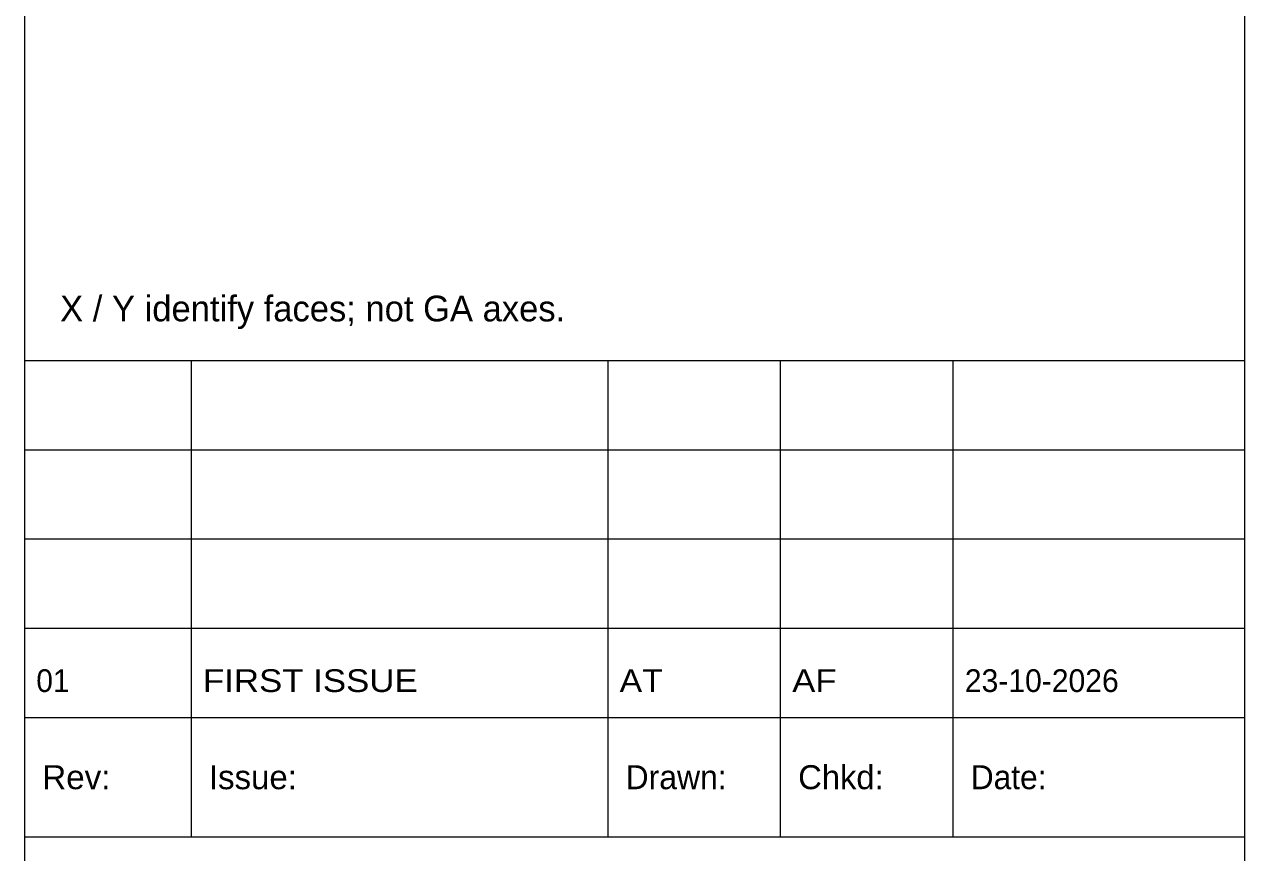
# Paper-space layout '02 Chimney' of a CAD drawing. Header units: millimetres. Extents: x 5 to 415, y 5 to 287.
# Drawn here: x 342.2 to 414.5, y 144.4 to 193.4 of the extents above; entities that cross this region are included whole.
import ezdxf

# ---------------------------------------------------------------- set-up
doc = ezdxf.new("R2010")
doc.units = ezdxf.units.MM
doc.layers.add('SHEET_GEOMETRY', color=7, linetype='Continuous')
doc.layers.add('SHEET_TEXT', color=7, linetype='Continuous')

# ---------------------------------------------------------------- blocks, each defined once
blk = doc.blocks.new('SHEET_02_CHIMNEY')
at = {"layer": 'SHEET_GEOMETRY', "lineweight": 15}
for p, q in [((342.194, 287.475), (342.194, 4.9)), ((414.514, 287.475), (414.514, 4.9)), ((342.194, 173.528), (414.514, 173.528)), ((352.072, 173.528), (352.072, 145.306)), ((376.767, 173.528), (376.767, 145.306)), ((386.997, 173.528), (386.997, 145.306)), ((397.228, 173.528), (397.228, 145.306)), ((342.194, 168.236), (414.514, 168.236)), ((342.194, 162.944), (414.514, 162.944)), ((342.194, 157.653), (414.514, 157.653)), ((342.194, 152.361), (414.514, 152.361)), ((342.194, 145.306), (414.514, 145.306))]:
    blk.add_line(p, q, dxfattribs=at)
at = {"layer": 'SHEET_TEXT'}
for s, height, width, p in [('X / Y identify faces; not GA axes.', 1.524, 1.004878, (344.311, 175.838)), ('01', 1.3462, 0.983719, (342.9, 153.879)), ('FIRST ISSUE', 1.3462, 1.146164, (352.778, 153.879)), ('AT', 1.3462, 1.111149, (377.472, 153.879)), ('AF', 1.3462, 1.14228, (387.703, 153.879)), ('23-10-2026', 1.3462, 0.990507, (397.933, 153.879)), ('Rev:', 1.4224, 1.033539, (343.253, 148.121)), ('Issue:', 1.4224, 1.02718, (353.131, 148.121)), ('Drawn:', 1.4224, 0.99487, (377.825, 148.121)), ('Chkd:', 1.4224, 1.019446, (388.056, 148.121)), ('Date:', 1.4224, 0.986257, (398.286, 148.121))]:
    blk.add_text(s, height=height, dxfattribs=dict(at, width=width)).set_placement(p)

psp = doc.layouts.new('02 Chimney')

# ---------------------------------------------------------------- block references
psp.add_blockref('SHEET_02_CHIMNEY', (0, 0))

doc.saveas('drawing.dxf')
